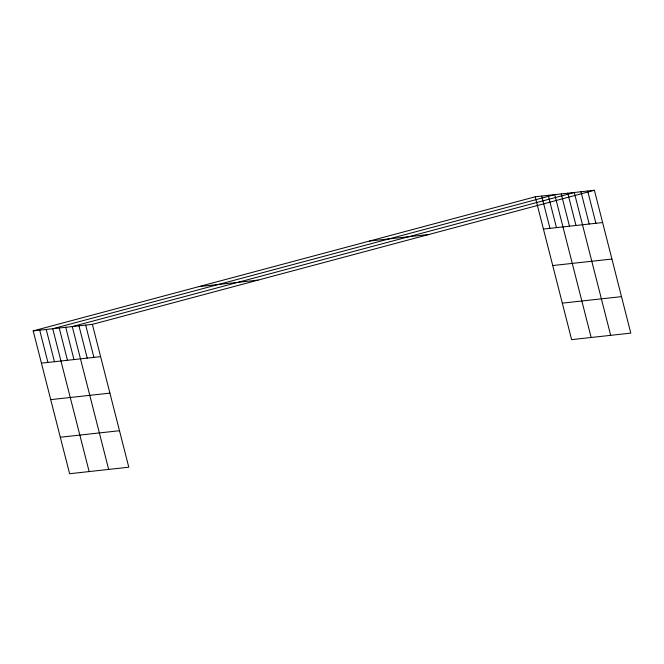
<?xml version="1.0" encoding="UTF-8"?>
<svg xmlns="http://www.w3.org/2000/svg" width="664" height="664" viewBox="0 0 664 664"><rect width="100%" height="100%" fill="white"/><g stroke="black" fill="none" stroke-linecap="round" stroke-linejoin="round"><path stroke-width="1" d="M33.2 330.879L92.379 324.364L128.791 467.207L69.612 473.722L33.2 330.879L535.209 196.793L594.388 190.278L630.8 333.12L571.621 339.636L535.209 196.793M92.379 324.364L594.388 190.278M369.549 241.04L428.728 234.525M543.434 229.055L602.613 222.548M198.86 286.632L258.039 280.117M552.739 265.55L611.918 259.035M562.317 303.141L621.496 296.634M41.425 363.15L100.604 356.634M50.73 399.637L109.909 393.121M60.308 437.236L119.487 430.72M587.681 191.016L595.907 223.287M580.975 191.755L589.2 224.025M610.681 335.337L574.269 192.494L72.26 326.58L108.672 469.423M567.761 193.207L575.987 225.478M561.246 193.921L569.471 226.192M591.151 337.486L554.739 194.643L52.73 328.73L89.142 471.573M548.232 195.357L556.457 227.627M541.724 196.071L549.95 228.341M85.673 325.103L93.898 357.373M78.966 325.841L87.191 358.112M65.744 327.294L73.97 359.564M59.237 328.016L67.462 360.286M46.223 329.444L54.448 361.714M39.707 330.166L47.932 362.436"/></g></svg>
